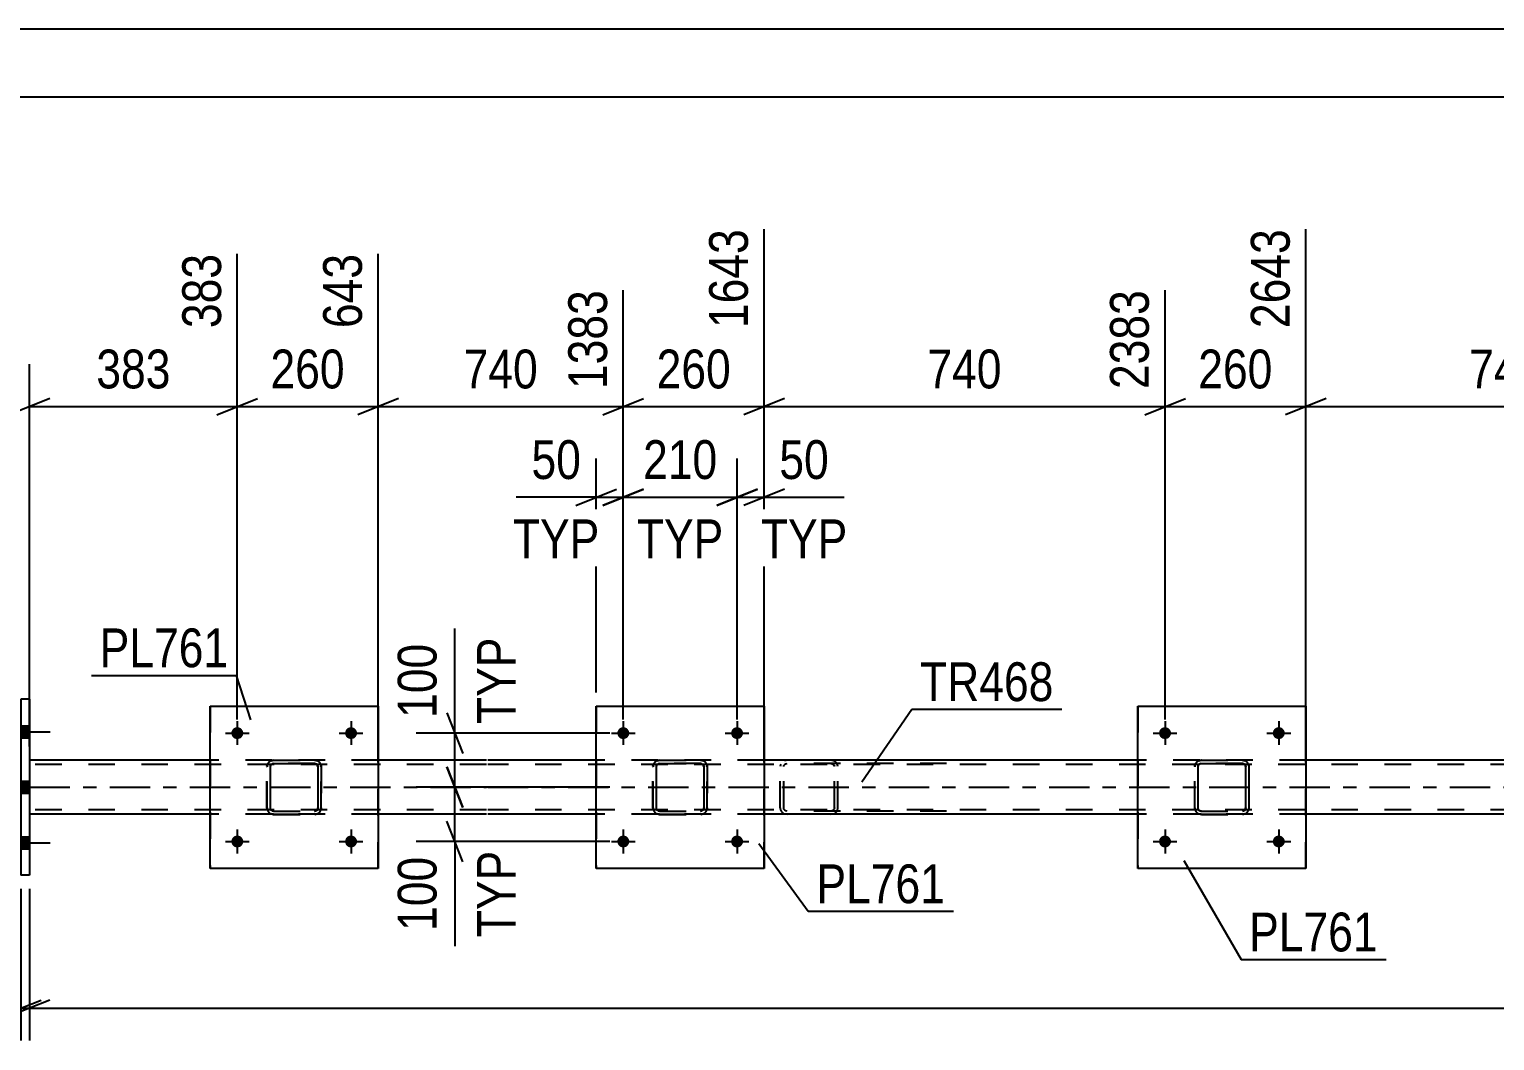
# Model space of a CAD drawing. Header units: millimetres. Extents: x 0 to 841, y 0 to 594.
# Drawn here: x 54.9 to 163.1, y 519.3 to 594 of the extents above; entities that cross this region are included whole.
import ezdxf

# ---------------------------------------------------------------- set-up
doc = ezdxf.new("R2010")
doc.units = ezdxf.units.MM
doc.linetypes.add('DXK_LINE_DOT2', pattern=[3.9198, 1.9599, -1.9599])
doc.linetypes.add('DXK_LINE_DOT3', pattern=[5.9187, 2.979, -0.9799, 0.9799, -0.9799])
doc.styles.add('Arial', font='ARIAL.TTF', dxfattribs={"height": 0.2})
doc.styles.add('Arial Narrow', font='ARIALN.TTF', dxfattribs={"height": 0.2})

# ---------------------------------------------------------------- blocks, each defined once
blk = doc.blocks.new('Unknown-318465150-1115')
at = {"color": 5, "linetype": 'Continuous'}
for p, q in [((841, 594), (0, 594)), ((836, 589), (5, 589))]:
    blk.add_line(p, q, dxfattribs=at)
blk = doc.blocks.new('Part-318465150-6214 - 6029')
at = {"color": 2, "linetype": 'Continuous'}
for p, q in [((136.76, 532.03), (136.76, 544.03)), ((136.76, 544.03), (136.76, 544.03)), ((136.76, 544.03), (149.16, 544.03)), ((149.16, 544.03), (149.16, 532.03)), ((136.76, 532.03), (136.76, 532.03)), ((149.16, 532.03), (136.76, 532.03))]:
    blk.add_line(p, q, dxfattribs=at)
at = {"color": 7, "linetype": 'DXK_LINE_DOT2'}
for p, q in [((136.76, 544.03), (136.76, 532.03)), ((136.76, 544.03), (136.76, 544.03)), ((149.16, 532.03), (149.16, 544.03)), ((136.76, 532.03), (136.76, 532.03))]:
    blk.add_line(p, q, dxfattribs=at)
blk = doc.blocks.new('Part-318465150-6043 - 6029')
at = {"color": 2, "linetype": 'Continuous'}
for p, q in [((54.92, 544.54), (54.28, 544.54)), ((54.28, 544.54), (54.28, 531.54)), ((54.92, 544.54), (54.92, 531.54)), ((54.92, 531.54), (54.28, 531.54))]:
    blk.add_line(p, q, dxfattribs=at)
blk = doc.blocks.new('Part-318465150-6197 - 6029')
at = {"color": 7, "linetype": 'DXK_LINE_DOT2'}
for p, q in [((110.86, 540.04), (110.66, 540)), ((122.63, 540.04), (110.86, 540.04)), ((114.29, 540), (114.09, 540.04)), ((110.37, 539.69), (110.34, 539.56)), ((110.34, 536.52), (110.34, 539.56)), ((110.38, 539.74), (110.37, 539.69)), ((110.6, 539.56), (110.62, 539.65)), ((110.6, 536.52), (110.6, 539.56)), ((110.62, 539.65), (110.68, 539.73)), ((110.68, 539.73), (110.76, 539.78)), ((110.76, 539.78), (110.86, 539.8)), ((122.63, 539.8), (110.86, 539.8)), ((114.09, 539.8), (114.19, 539.78)), ((114.19, 539.78), (114.27, 539.73)), ((114.27, 539.73), (114.33, 539.65)), ((114.33, 539.65), (114.35, 539.56)), ((114.35, 536.52), (114.35, 539.56)), ((114.57, 539.69), (114.56, 539.74)), ((114.6, 539.56), (114.57, 539.69)), ((114.6, 536.52), (114.6, 539.56)), ((110.34, 536.52), (110.35, 536.48)), ((110.35, 536.48), (110.37, 536.38)), ((110.37, 536.38), (110.38, 536.33)), ((110.62, 536.42), (110.6, 536.52)), ((110.68, 536.35), (110.62, 536.42)), ((110.66, 536.07), (110.86, 536.04)), ((110.76, 536.29), (110.68, 536.35)), ((110.86, 536.28), (110.76, 536.29)), ((122.63, 536.28), (110.86, 536.28)), ((122.63, 536.04), (110.86, 536.04)), ((114.19, 536.29), (114.09, 536.28)), ((114.09, 536.04), (114.29, 536.07)), ((114.27, 536.35), (114.19, 536.29)), ((114.33, 536.42), (114.27, 536.35)), ((114.35, 536.52), (114.33, 536.42)), ((114.56, 536.33), (114.57, 536.38)), ((114.57, 536.38), (114.59, 536.48)), ((114.59, 536.48), (114.6, 536.52))]:
    blk.add_line(p, q, dxfattribs=at)
for centre, start, end in [((114.11, 539.53), 24.32, 69.2417), ((110.84, 536.54), 204.32, 249.2417), ((114.11, 536.54), 290.7583, 335.68)]:
    blk.add_arc(centre, 0.496, start, end, dxfattribs=at)
blk = doc.blocks.new('Bolt-318465150-6277 - 6029')
at = {"linetype": 'Continuous'}
for points in [[(69.82, 534.04), (69.83, 534.13), (69.86, 534.21), (69.9, 534.29), (69.96, 534.36), (70.04, 534.42), (70.12, 534.45), (70.21, 534.47), (70.3, 534.47), (70.39, 534.45), (70.48, 534.42), (70.55, 534.36), (70.61, 534.29), (70.66, 534.21), (70.69, 534.13), (70.7, 534.04), (70.69, 533.94), (70.66, 533.86), (70.61, 533.78), (70.55, 533.71), (70.48, 533.65), (70.39, 533.62), (70.3, 533.6), (70.21, 533.6), (70.12, 533.62), (70.04, 533.65), (69.96, 533.71), (69.9, 533.78), (69.86, 533.86), (69.83, 533.94)], [(78.22, 534.04), (78.23, 534.13), (78.26, 534.21), (78.3, 534.29), (78.36, 534.36), (78.44, 534.42), (78.52, 534.45), (78.61, 534.47), (78.7, 534.47), (78.79, 534.45), (78.88, 534.42), (78.95, 534.36), (79.01, 534.29), (79.06, 534.21), (79.09, 534.13), (79.1, 534.04), (79.09, 533.94), (79.06, 533.86), (79.01, 533.78), (78.95, 533.71), (78.88, 533.65), (78.79, 533.62), (78.7, 533.6), (78.61, 533.6), (78.52, 533.62), (78.44, 533.65), (78.36, 533.71), (78.3, 533.78), (78.26, 533.86), (78.23, 533.94)]]:
    blk.add_hatch(color=1, dxfattribs=at).paths.add_polyline_path(points)
at = {"color": 1, "linetype": 'Continuous'}
for p, q in [((70.26, 534.92), (70.26, 533.16)), ((78.66, 534.92), (78.66, 533.16)), ((69.38, 534.04), (71.14, 534.04)), ((77.78, 534.04), (79.54, 534.04))]:
    blk.add_line(p, q, dxfattribs=at)
blk = doc.blocks.new('Part-318465150-6215 - 6029')
at = {"color": 7, "linetype": 'DXK_LINE_DOT2'}
for p, q in [((101.25, 540), (101.43, 540.04)), ((101.44, 540.03), (101.25, 540)), ((101.44, 540.03), (101.43, 540.04)), ((101.43, 540.04), (104.47, 540.04)), ((101.44, 540.03), (104.48, 540.03)), ((104.47, 540.04), (104.48, 540.03)), ((104.47, 540.04), (104.66, 540)), ((104.66, 540), (104.48, 540.03)), ((100.95, 539.56), (100.99, 539.74)), ((100.95, 539.56), (100.96, 539.55)), ((100.95, 536.52), (100.95, 539.56)), ((100.99, 539.74), (100.96, 539.55)), ((100.96, 536.51), (100.96, 539.55)), ((101.21, 539.65), (101.19, 539.56)), ((101.2, 539.55), (101.19, 539.56)), ((101.19, 539.56), (101.19, 536.52)), ((101.2, 539.55), (101.22, 539.65)), ((101.2, 536.51), (101.2, 539.55)), ((101.26, 539.73), (101.21, 539.65)), ((101.22, 539.65), (101.27, 539.72)), ((101.34, 539.78), (101.26, 539.73)), ((101.27, 539.72), (101.35, 539.78)), ((101.43, 539.8), (101.34, 539.78)), ((101.35, 539.78), (101.44, 539.79)), ((101.43, 539.8), (101.44, 539.79)), ((104.47, 539.8), (101.43, 539.8)), ((101.44, 539.79), (104.48, 539.79)), ((104.48, 539.79), (104.47, 539.8)), ((104.56, 539.78), (104.47, 539.8)), ((104.48, 539.79), (104.57, 539.78)), ((104.56, 539.78), (104.57, 539.78)), ((104.64, 539.73), (104.56, 539.78)), ((104.57, 539.78), (104.65, 539.72)), ((104.69, 539.65), (104.64, 539.73)), ((104.65, 539.72), (104.7, 539.65)), ((104.71, 539.56), (104.69, 539.65)), ((104.7, 539.65), (104.72, 539.55)), ((104.72, 539.55), (104.71, 539.56)), ((104.71, 539.56), (104.71, 536.52)), ((104.72, 536.51), (104.72, 539.55)), ((104.92, 539.74), (104.95, 539.56)), ((104.96, 539.55), (104.92, 539.74)), ((104.96, 539.55), (104.95, 539.56)), ((104.95, 539.56), (104.95, 536.52)), ((104.96, 536.51), (104.96, 539.55)), ((100.96, 536.51), (100.95, 536.52)), ((100.99, 536.33), (100.95, 536.52)), ((100.96, 536.51), (100.99, 536.33)), ((101.19, 536.52), (101.2, 536.51)), ((101.19, 536.52), (101.21, 536.42)), ((101.22, 536.42), (101.2, 536.51)), ((101.21, 536.42), (101.26, 536.35)), ((101.27, 536.34), (101.22, 536.42)), ((101.25, 536.07), (101.25, 536.07)), ((101.43, 536.04), (101.25, 536.07)), ((101.25, 536.07), (101.44, 536.03)), ((101.26, 536.35), (101.34, 536.29)), ((101.35, 536.29), (101.27, 536.34)), ((101.34, 536.29), (101.43, 536.28)), ((101.44, 536.27), (101.35, 536.29)), ((101.44, 536.27), (101.43, 536.28)), ((101.43, 536.28), (104.47, 536.28)), ((101.44, 536.03), (101.43, 536.04)), ((101.43, 536.04), (104.47, 536.04)), ((101.44, 536.27), (104.48, 536.27)), ((101.44, 536.03), (104.48, 536.03)), ((104.47, 536.28), (104.56, 536.29)), ((104.47, 536.28), (104.48, 536.27)), ((104.66, 536.07), (104.47, 536.04)), ((104.47, 536.04), (104.48, 536.03)), ((104.57, 536.29), (104.48, 536.27)), ((104.48, 536.03), (104.66, 536.07)), ((104.56, 536.29), (104.64, 536.35)), ((104.65, 536.34), (104.57, 536.29)), ((104.64, 536.35), (104.69, 536.42)), ((104.7, 536.42), (104.65, 536.34)), ((104.69, 536.42), (104.71, 536.52)), ((104.72, 536.51), (104.7, 536.42)), ((104.71, 536.52), (104.72, 536.51)), ((104.95, 536.52), (104.92, 536.33)), ((104.92, 536.33), (104.96, 536.51)), ((104.95, 536.52), (104.96, 536.51))]:
    blk.add_line(p, q, dxfattribs=at)
at = {"color": 7, "linetype": 'DXK_LINE_DOT3'}
blk.add_line((102.96, 538.03), (102.95, 538.04), dxfattribs=at)
at = {"color": 7, "linetype": 'DXK_LINE_DOT2'}
for centre, start, end in [((101.43, 539.56), 112.5, 157.5), ((101.44, 539.55), 112.5, 157.5), ((104.47, 539.56), 22.5, 67.5), ((104.48, 539.55), 22.5, 67.5), ((101.43, 536.52), 202.5, 247.5), ((101.44, 536.51), 202.5, 247.5), ((104.47, 536.52), 292.5, 337.5), ((104.48, 536.51), 292.5, 337.5)]:
    blk.add_arc(centre, 0.48, start, end, dxfattribs=at)
blk = doc.blocks.new('Part-318465150-6209 - 6029')
at = {"color": 7, "linetype": 'DXK_LINE_DOT2'}
for p, q in [((141.25, 540), (141.43, 540.04)), ((141.44, 540.03), (141.25, 540)), ((141.44, 540.03), (141.43, 540.04)), ((141.43, 540.04), (144.47, 540.04)), ((141.44, 540.03), (144.48, 540.03)), ((144.47, 540.04), (144.48, 540.03)), ((144.47, 540.04), (144.66, 540)), ((144.66, 540), (144.48, 540.03)), ((140.95, 539.56), (140.99, 539.74)), ((140.95, 539.56), (140.96, 539.55)), ((140.95, 536.52), (140.95, 539.56)), ((140.99, 539.74), (140.96, 539.55)), ((140.96, 536.51), (140.96, 539.55)), ((141.21, 539.65), (141.19, 539.56)), ((141.2, 539.55), (141.19, 539.56)), ((141.19, 539.56), (141.19, 536.52)), ((141.2, 539.55), (141.21, 539.65)), ((141.2, 536.51), (141.2, 539.55)), ((141.26, 539.73), (141.21, 539.65)), ((141.21, 539.65), (141.27, 539.72)), ((141.34, 539.78), (141.26, 539.73)), ((141.27, 539.72), (141.34, 539.78)), ((141.43, 539.8), (141.34, 539.78)), ((141.34, 539.78), (141.44, 539.79)), ((141.43, 539.8), (141.44, 539.79)), ((144.47, 539.8), (141.43, 539.8)), ((141.44, 539.79), (144.48, 539.79)), ((144.48, 539.79), (144.47, 539.8)), ((144.56, 539.78), (144.47, 539.8)), ((144.48, 539.79), (144.57, 539.78)), ((144.56, 539.78), (144.57, 539.78)), ((144.64, 539.73), (144.56, 539.78)), ((144.57, 539.78), (144.65, 539.72)), ((144.69, 539.65), (144.64, 539.73)), ((144.65, 539.72), (144.7, 539.65)), ((144.71, 539.56), (144.69, 539.65)), ((144.7, 539.65), (144.72, 539.55)), ((144.72, 539.55), (144.71, 539.56)), ((144.71, 539.56), (144.71, 536.52)), ((144.72, 536.51), (144.72, 539.55)), ((144.92, 539.74), (144.95, 539.56)), ((144.96, 539.55), (144.92, 539.74)), ((144.96, 539.55), (144.95, 539.56)), ((144.95, 539.56), (144.95, 536.52)), ((144.96, 536.51), (144.96, 539.55)), ((140.96, 536.51), (140.95, 536.52)), ((140.99, 536.33), (140.95, 536.52)), ((140.96, 536.51), (140.99, 536.33)), ((141.19, 536.52), (141.2, 536.51)), ((141.19, 536.52), (141.21, 536.42)), ((141.21, 536.42), (141.2, 536.51)), ((141.27, 536.34), (141.21, 536.42)), ((141.21, 536.42), (141.26, 536.35)), ((141.25, 536.07), (141.25, 536.07)), ((141.43, 536.04), (141.25, 536.07)), ((141.25, 536.07), (141.44, 536.03)), ((141.26, 536.35), (141.34, 536.29)), ((141.34, 536.29), (141.27, 536.34)), ((141.44, 536.27), (141.34, 536.29)), ((141.34, 536.29), (141.43, 536.28)), ((141.44, 536.27), (141.43, 536.28)), ((141.43, 536.28), (144.47, 536.28)), ((141.44, 536.03), (141.43, 536.04)), ((141.43, 536.04), (144.47, 536.04)), ((141.44, 536.27), (144.48, 536.27)), ((141.44, 536.03), (144.48, 536.03)), ((144.47, 536.28), (144.56, 536.29)), ((144.47, 536.28), (144.48, 536.27)), ((144.66, 536.07), (144.47, 536.04)), ((144.47, 536.04), (144.48, 536.03)), ((144.57, 536.29), (144.48, 536.27)), ((144.48, 536.03), (144.66, 536.07)), ((144.56, 536.29), (144.64, 536.35)), ((144.65, 536.34), (144.57, 536.29)), ((144.64, 536.35), (144.69, 536.42)), ((144.7, 536.42), (144.65, 536.34)), ((144.69, 536.42), (144.71, 536.52)), ((144.72, 536.51), (144.7, 536.42)), ((144.71, 536.52), (144.72, 536.51)), ((144.95, 536.52), (144.92, 536.33)), ((144.92, 536.33), (144.96, 536.51)), ((144.95, 536.52), (144.96, 536.51))]:
    blk.add_line(p, q, dxfattribs=at)
at = {"color": 7, "linetype": 'DXK_LINE_DOT3'}
blk.add_line((142.96, 538.03), (142.95, 538.04), dxfattribs=at)
at = {"color": 7, "linetype": 'DXK_LINE_DOT2'}
for centre, start, end in [((141.43, 539.56), 112.5, 157.5), ((141.44, 539.55), 112.5, 157.5), ((144.47, 539.56), 22.5, 67.5), ((144.48, 539.55), 22.5, 67.5), ((141.43, 536.52), 202.5, 247.5), ((141.44, 536.51), 202.5, 247.5), ((144.47, 536.52), 292.5, 337.5), ((144.48, 536.51), 292.5, 337.5)]:
    blk.add_arc(centre, 0.48, start, end, dxfattribs=at)
blk = doc.blocks.new('Part-318465150-6220 - 6029')
at = {"color": 2, "linetype": 'Continuous'}
for p, q in [((96.76, 532.03), (96.76, 544.03)), ((96.76, 544.03), (96.76, 544.03)), ((96.76, 544.03), (109.16, 544.03)), ((109.16, 544.03), (109.16, 532.03)), ((96.76, 532.03), (96.76, 532.03)), ((109.16, 532.03), (96.76, 532.03))]:
    blk.add_line(p, q, dxfattribs=at)
at = {"color": 7, "linetype": 'DXK_LINE_DOT2'}
for p, q in [((96.76, 544.03), (96.76, 532.03)), ((96.76, 544.03), (96.76, 544.03)), ((109.16, 532.03), (109.16, 544.03)), ((96.76, 532.03), (96.76, 532.03))]:
    blk.add_line(p, q, dxfattribs=at)
blk = doc.blocks.new('Part-318465150-6221 - 6029')
at = {"color": 7, "linetype": 'DXK_LINE_DOT2'}
for p, q in [((72.75, 540), (72.93, 540.04)), ((72.94, 540.03), (72.75, 540)), ((72.94, 540.03), (72.93, 540.04)), ((72.93, 540.04), (75.97, 540.04)), ((72.94, 540.03), (75.98, 540.03)), ((75.97, 540.04), (75.98, 540.03)), ((75.97, 540.04), (76.16, 540)), ((76.16, 540), (75.98, 540.03)), ((72.45, 539.56), (72.49, 539.74)), ((72.45, 539.56), (72.46, 539.55)), ((72.45, 536.52), (72.45, 539.56)), ((72.49, 539.74), (72.46, 539.55)), ((72.46, 536.51), (72.46, 539.55)), ((72.71, 539.65), (72.69, 539.56)), ((72.7, 539.55), (72.69, 539.56)), ((72.69, 539.56), (72.69, 536.52)), ((72.7, 539.55), (72.72, 539.65)), ((72.7, 536.51), (72.7, 539.55)), ((72.76, 539.73), (72.71, 539.65)), ((72.72, 539.65), (72.77, 539.72)), ((72.84, 539.78), (72.76, 539.73)), ((72.77, 539.72), (72.85, 539.78)), ((72.93, 539.8), (72.84, 539.78)), ((72.85, 539.78), (72.94, 539.79)), ((72.93, 539.8), (72.94, 539.79)), ((75.97, 539.8), (72.93, 539.8)), ((72.94, 539.79), (75.98, 539.79)), ((75.98, 539.79), (75.97, 539.8)), ((76.06, 539.78), (75.97, 539.8)), ((75.98, 539.79), (76.07, 539.78)), ((76.06, 539.78), (76.07, 539.78)), ((76.14, 539.73), (76.06, 539.78)), ((76.07, 539.78), (76.15, 539.72)), ((76.19, 539.65), (76.14, 539.73)), ((76.15, 539.72), (76.2, 539.65)), ((76.21, 539.56), (76.19, 539.65)), ((76.2, 539.65), (76.22, 539.55)), ((76.22, 539.55), (76.21, 539.56)), ((76.21, 539.56), (76.21, 536.52)), ((76.22, 536.51), (76.22, 539.55)), ((76.42, 539.74), (76.45, 539.56)), ((76.46, 539.55), (76.42, 539.74)), ((76.46, 539.55), (76.45, 539.56)), ((76.45, 539.56), (76.45, 536.52)), ((76.46, 536.51), (76.46, 539.55)), ((72.46, 536.51), (72.45, 536.52)), ((72.49, 536.33), (72.45, 536.52)), ((72.46, 536.51), (72.49, 536.33)), ((72.69, 536.52), (72.7, 536.51)), ((72.69, 536.52), (72.71, 536.42)), ((72.72, 536.42), (72.7, 536.51)), ((72.71, 536.42), (72.76, 536.35)), ((72.77, 536.34), (72.72, 536.42)), ((72.75, 536.07), (72.75, 536.07)), ((72.93, 536.04), (72.75, 536.07)), ((72.75, 536.07), (72.94, 536.03)), ((72.76, 536.35), (72.84, 536.29)), ((72.85, 536.29), (72.77, 536.34)), ((72.84, 536.29), (72.93, 536.28)), ((72.94, 536.27), (72.85, 536.29)), ((72.94, 536.27), (72.93, 536.28)), ((72.93, 536.28), (75.97, 536.28)), ((72.94, 536.03), (72.93, 536.04)), ((72.93, 536.04), (75.97, 536.04)), ((72.94, 536.27), (75.98, 536.27)), ((72.94, 536.03), (75.98, 536.03)), ((75.97, 536.28), (76.06, 536.29)), ((75.97, 536.28), (75.98, 536.27)), ((76.16, 536.07), (75.97, 536.04)), ((75.97, 536.04), (75.98, 536.03)), ((76.07, 536.29), (75.98, 536.27)), ((75.98, 536.03), (76.16, 536.07)), ((76.06, 536.29), (76.14, 536.35)), ((76.15, 536.34), (76.07, 536.29)), ((76.14, 536.35), (76.19, 536.42)), ((76.2, 536.42), (76.15, 536.34)), ((76.19, 536.42), (76.21, 536.52)), ((76.22, 536.51), (76.2, 536.42)), ((76.21, 536.52), (76.22, 536.51)), ((76.45, 536.52), (76.42, 536.33)), ((76.42, 536.33), (76.46, 536.51)), ((76.45, 536.52), (76.46, 536.51))]:
    blk.add_line(p, q, dxfattribs=at)
at = {"color": 7, "linetype": 'DXK_LINE_DOT3'}
blk.add_line((74.46, 538.03), (74.45, 538.04), dxfattribs=at)
at = {"color": 7, "linetype": 'DXK_LINE_DOT2'}
for centre, start, end in [((72.93, 539.56), 112.5, 157.5), ((72.94, 539.55), 112.5, 157.5), ((75.97, 539.56), 22.5, 67.5), ((75.98, 539.55), 22.5, 67.5), ((72.93, 536.52), 202.5, 247.5), ((72.94, 536.51), 202.5, 247.5), ((75.97, 536.52), 292.5, 337.5), ((75.98, 536.51), 292.5, 337.5)]:
    blk.add_arc(centre, 0.48, start, end, dxfattribs=at)
blk = doc.blocks.new('Part-318465150-6226 - 6029')
at = {"color": 2, "linetype": 'Continuous'}
for p, q in [((68.26, 532.03), (68.26, 544.03)), ((68.26, 544.03), (68.26, 544.03)), ((68.26, 544.03), (80.66, 544.03)), ((80.66, 544.03), (80.66, 532.03)), ((68.26, 532.03), (68.26, 532.03)), ((80.66, 532.03), (68.26, 532.03))]:
    blk.add_line(p, q, dxfattribs=at)
at = {"color": 7, "linetype": 'DXK_LINE_DOT2'}
for p, q in [((68.26, 544.03), (68.26, 532.03)), ((68.26, 544.03), (68.26, 544.03)), ((80.66, 532.03), (80.66, 544.03)), ((68.26, 532.03), (68.26, 532.03))]:
    blk.add_line(p, q, dxfattribs=at)
blk = doc.blocks.new('Part-318465150-6231 - 6029')
at = {"color": 2, "linetype": 'Continuous'}
for p, q in [((68.26, 540.04), (54.92, 540.04)), ((88.66, 540.04), (80.66, 540.04)), ((96.76, 540.04), (88.76, 540.04)), ((136.76, 540.04), (109.16, 540.04)), ((176.76, 540.04), (149.16, 540.04)), ((68.26, 536.04), (54.92, 536.04)), ((88.66, 536.04), (80.66, 536.04)), ((96.76, 536.04), (88.76, 536.04)), ((136.76, 536.04), (109.16, 536.04)), ((176.76, 536.04), (149.16, 536.04))]:
    blk.add_line(p, q, dxfattribs=at)
at = {"color": 7, "linetype": 'DXK_LINE_DOT2'}
for p, q in [((54.92, 540.04), (54.92, 536.04)), ((80.66, 540.04), (68.26, 540.04)), ((109.16, 540.04), (96.76, 540.04)), ((149.16, 540.04), (136.76, 540.04)), ((88.66, 539.72), (54.92, 539.72)), ((764.49, 539.72), (88.76, 539.72)), ((88.66, 536.36), (54.92, 536.36)), ((80.66, 536.04), (68.26, 536.04)), ((764.49, 536.36), (88.76, 536.36)), ((109.16, 536.04), (96.76, 536.04)), ((149.16, 536.04), (136.76, 536.04))]:
    blk.add_line(p, q, dxfattribs=at)
at = {"color": 7, "linetype": 'DXK_LINE_DOT3'}
for p, q in [((54.92, 538.04), (88.66, 538.04)), ((88.76, 538.04), (764.49, 538.04))]:
    blk.add_line(p, q, dxfattribs=at)
blk = doc.blocks.new('Bolt-318465150-6235 - 6029')
at = {"linetype": 'Continuous'}
for points in [[(54.28, 542.58), (54.28, 541.7), (54.92, 541.7), (54.92, 542.58)], [(54.28, 542.58), (54.28, 541.7), (54.92, 541.7), (54.92, 542.58)], [(54.28, 542.58), (54.28, 541.7), (54.92, 541.7), (54.92, 542.58)], [(54.28, 538.48), (54.28, 537.6), (54.92, 537.6), (54.92, 538.48)], [(54.28, 538.48), (54.28, 537.6), (54.92, 537.6), (54.92, 538.48)], [(54.28, 534.38), (54.28, 533.5), (54.92, 533.5), (54.92, 534.38)], [(54.28, 534.38), (54.28, 533.5), (54.92, 533.5), (54.92, 534.38)], [(54.28, 534.38), (54.28, 533.5), (54.92, 533.5), (54.92, 534.38)]]:
    blk.add_hatch(color=1, dxfattribs=at).paths.add_polyline_path(points)
at = {"color": 1, "linetype": 'Continuous'}
for p, q in [((53.12, 542.14), (56.44, 542.14)), ((53.12, 542.14), (56.44, 542.14)), ((53.12, 542.14), (56.44, 542.14)), ((54.28, 542.58), (54.92, 542.58)), ((54.28, 542.58), (54.92, 542.58)), ((54.28, 542.58), (54.92, 542.58)), ((54.28, 541.7), (54.92, 541.7)), ((54.28, 541.7), (54.92, 541.7)), ((54.28, 541.7), (54.92, 541.7)), ((53.12, 538.04), (56.44, 538.04)), ((53.12, 538.04), (56.44, 538.04)), ((54.28, 538.48), (54.92, 538.48)), ((54.28, 538.48), (54.92, 538.48)), ((54.28, 537.6), (54.92, 537.6)), ((54.28, 537.6), (54.92, 537.6)), ((53.12, 533.94), (56.44, 533.94)), ((53.12, 533.94), (56.44, 533.94)), ((53.12, 533.94), (56.44, 533.94)), ((54.28, 534.38), (54.92, 534.38)), ((54.28, 534.38), (54.92, 534.38)), ((54.28, 534.38), (54.92, 534.38)), ((54.28, 533.5), (54.92, 533.5)), ((54.28, 533.5), (54.92, 533.5)), ((54.28, 533.5), (54.92, 533.5))]:
    blk.add_line(p, q, dxfattribs=at)
blk = doc.blocks.new('Bolt-318465150-6273 - 6029')
at = {"linetype": 'Continuous'}
for points in [[(138.32, 534.04), (138.33, 534.13), (138.35, 534.21), (138.4, 534.29), (138.46, 534.36), (138.54, 534.42), (138.62, 534.45), (138.71, 534.47), (138.8, 534.47), (138.89, 534.45), (138.98, 534.42), (139.05, 534.36), (139.11, 534.29), (139.16, 534.21), (139.19, 534.13), (139.2, 534.04), (139.19, 533.94), (139.16, 533.86), (139.11, 533.78), (139.05, 533.71), (138.98, 533.65), (138.89, 533.62), (138.8, 533.6), (138.71, 533.6), (138.62, 533.62), (138.54, 533.65), (138.46, 533.71), (138.4, 533.78), (138.35, 533.86), (138.33, 533.94)], [(146.72, 534.04), (146.73, 534.13), (146.75, 534.21), (146.8, 534.29), (146.86, 534.36), (146.94, 534.42), (147.02, 534.45), (147.11, 534.47), (147.2, 534.47), (147.29, 534.45), (147.38, 534.42), (147.45, 534.36), (147.51, 534.29), (147.56, 534.21), (147.59, 534.13), (147.6, 534.04), (147.59, 533.94), (147.56, 533.86), (147.51, 533.78), (147.45, 533.71), (147.38, 533.65), (147.29, 533.62), (147.2, 533.6), (147.11, 533.6), (147.02, 533.62), (146.94, 533.65), (146.86, 533.71), (146.8, 533.78), (146.75, 533.86), (146.73, 533.94)]]:
    blk.add_hatch(color=1, dxfattribs=at).paths.add_polyline_path(points)
at = {"color": 1, "linetype": 'Continuous'}
for p, q in [((138.76, 534.92), (138.76, 533.16)), ((147.16, 534.92), (147.16, 533.16)), ((137.88, 534.04), (139.64, 534.04)), ((146.28, 534.04), (148.04, 534.04))]:
    blk.add_line(p, q, dxfattribs=at)
blk = doc.blocks.new('Bolt-318465150-6274 - 6029')
at = {"linetype": 'Continuous'}
for points in [[(138.32, 542.04), (138.33, 542.13), (138.35, 542.21), (138.4, 542.29), (138.46, 542.36), (138.54, 542.42), (138.62, 542.45), (138.71, 542.47), (138.8, 542.47), (138.89, 542.45), (138.98, 542.42), (139.05, 542.36), (139.11, 542.29), (139.16, 542.21), (139.19, 542.13), (139.2, 542.04), (139.19, 541.94), (139.16, 541.86), (139.11, 541.78), (139.05, 541.71), (138.98, 541.65), (138.89, 541.62), (138.8, 541.6), (138.71, 541.6), (138.62, 541.62), (138.54, 541.65), (138.46, 541.71), (138.4, 541.78), (138.35, 541.86), (138.33, 541.94)], [(146.72, 542.04), (146.73, 542.13), (146.75, 542.21), (146.8, 542.29), (146.86, 542.36), (146.94, 542.42), (147.02, 542.45), (147.11, 542.47), (147.2, 542.47), (147.29, 542.45), (147.38, 542.42), (147.45, 542.36), (147.51, 542.29), (147.56, 542.21), (147.59, 542.13), (147.6, 542.04), (147.59, 541.94), (147.56, 541.86), (147.51, 541.78), (147.45, 541.71), (147.38, 541.65), (147.29, 541.62), (147.2, 541.6), (147.11, 541.6), (147.02, 541.62), (146.94, 541.65), (146.86, 541.71), (146.8, 541.78), (146.75, 541.86), (146.73, 541.94)]]:
    blk.add_hatch(color=1, dxfattribs=at).paths.add_polyline_path(points)
at = {"color": 1, "linetype": 'Continuous'}
for p, q in [((138.76, 542.92), (138.76, 541.16)), ((147.16, 542.92), (147.16, 541.16)), ((137.88, 542.04), (139.64, 542.04)), ((146.28, 542.04), (148.04, 542.04))]:
    blk.add_line(p, q, dxfattribs=at)
blk = doc.blocks.new('Bolt-318465150-6275 - 6029')
at = {"linetype": 'Continuous'}
for points in [[(98.32, 534.04), (98.33, 534.13), (98.36, 534.21), (98.4, 534.29), (98.46, 534.36), (98.54, 534.42), (98.62, 534.45), (98.71, 534.47), (98.8, 534.47), (98.89, 534.45), (98.98, 534.42), (99.05, 534.36), (99.11, 534.29), (99.16, 534.21), (99.19, 534.13), (99.2, 534.04), (99.19, 533.94), (99.16, 533.86), (99.11, 533.78), (99.05, 533.71), (98.98, 533.65), (98.89, 533.62), (98.8, 533.6), (98.71, 533.6), (98.62, 533.62), (98.54, 533.65), (98.46, 533.71), (98.4, 533.78), (98.36, 533.86), (98.33, 533.94)], [(106.72, 534.04), (106.73, 534.13), (106.76, 534.21), (106.8, 534.29), (106.86, 534.36), (106.94, 534.42), (107.02, 534.45), (107.11, 534.47), (107.2, 534.47), (107.29, 534.45), (107.38, 534.42), (107.45, 534.36), (107.51, 534.29), (107.56, 534.21), (107.59, 534.13), (107.6, 534.04), (107.59, 533.94), (107.56, 533.86), (107.51, 533.78), (107.45, 533.71), (107.38, 533.65), (107.29, 533.62), (107.2, 533.6), (107.11, 533.6), (107.02, 533.62), (106.94, 533.65), (106.86, 533.71), (106.8, 533.78), (106.76, 533.86), (106.73, 533.94)]]:
    blk.add_hatch(color=1, dxfattribs=at).paths.add_polyline_path(points)
at = {"color": 1, "linetype": 'Continuous'}
for p, q in [((98.76, 534.92), (98.76, 533.16)), ((107.16, 534.92), (107.16, 533.16)), ((97.88, 534.04), (99.64, 534.04)), ((106.28, 534.04), (108.04, 534.04))]:
    blk.add_line(p, q, dxfattribs=at)
blk = doc.blocks.new('Bolt-318465150-6276 - 6029')
at = {"linetype": 'Continuous'}
for points in [[(98.32, 542.04), (98.33, 542.13), (98.36, 542.21), (98.4, 542.29), (98.46, 542.36), (98.54, 542.42), (98.62, 542.45), (98.71, 542.47), (98.8, 542.47), (98.89, 542.45), (98.98, 542.42), (99.05, 542.36), (99.11, 542.29), (99.16, 542.21), (99.19, 542.13), (99.2, 542.04), (99.19, 541.94), (99.16, 541.86), (99.11, 541.78), (99.05, 541.71), (98.98, 541.65), (98.89, 541.62), (98.8, 541.6), (98.71, 541.6), (98.62, 541.62), (98.54, 541.65), (98.46, 541.71), (98.4, 541.78), (98.36, 541.86), (98.33, 541.94)], [(106.72, 542.04), (106.73, 542.13), (106.76, 542.21), (106.8, 542.29), (106.86, 542.36), (106.94, 542.42), (107.02, 542.45), (107.11, 542.47), (107.2, 542.47), (107.29, 542.45), (107.38, 542.42), (107.45, 542.36), (107.51, 542.29), (107.56, 542.21), (107.59, 542.13), (107.6, 542.04), (107.59, 541.94), (107.56, 541.86), (107.51, 541.78), (107.45, 541.71), (107.38, 541.65), (107.29, 541.62), (107.2, 541.6), (107.11, 541.6), (107.02, 541.62), (106.94, 541.65), (106.86, 541.71), (106.8, 541.78), (106.76, 541.86), (106.73, 541.94)]]:
    blk.add_hatch(color=1, dxfattribs=at).paths.add_polyline_path(points)
at = {"color": 1, "linetype": 'Continuous'}
for p, q in [((98.76, 542.92), (98.76, 541.16)), ((107.16, 542.92), (107.16, 541.16)), ((97.88, 542.04), (99.64, 542.04)), ((106.28, 542.04), (108.04, 542.04))]:
    blk.add_line(p, q, dxfattribs=at)
blk = doc.blocks.new('Bolt-318465150-6278 - 6029')
at = {"linetype": 'Continuous'}
for points in [[(69.82, 542.04), (69.83, 542.13), (69.86, 542.21), (69.9, 542.29), (69.96, 542.36), (70.04, 542.42), (70.12, 542.45), (70.21, 542.47), (70.3, 542.47), (70.39, 542.45), (70.48, 542.42), (70.55, 542.36), (70.61, 542.29), (70.66, 542.21), (70.69, 542.13), (70.7, 542.04), (70.69, 541.94), (70.66, 541.86), (70.61, 541.78), (70.55, 541.71), (70.48, 541.65), (70.39, 541.62), (70.3, 541.6), (70.21, 541.6), (70.12, 541.62), (70.04, 541.65), (69.96, 541.71), (69.9, 541.78), (69.86, 541.86), (69.83, 541.94)], [(78.22, 542.04), (78.23, 542.13), (78.26, 542.21), (78.3, 542.29), (78.36, 542.36), (78.44, 542.42), (78.52, 542.45), (78.61, 542.47), (78.7, 542.47), (78.79, 542.45), (78.88, 542.42), (78.95, 542.36), (79.01, 542.29), (79.06, 542.21), (79.09, 542.13), (79.1, 542.04), (79.09, 541.94), (79.06, 541.86), (79.01, 541.78), (78.95, 541.71), (78.88, 541.65), (78.79, 541.62), (78.7, 541.6), (78.61, 541.6), (78.52, 541.62), (78.44, 541.65), (78.36, 541.71), (78.3, 541.78), (78.26, 541.86), (78.23, 541.94)]]:
    blk.add_hatch(color=1, dxfattribs=at).paths.add_polyline_path(points)
at = {"color": 1, "linetype": 'Continuous'}
for p, q in [((70.26, 542.92), (70.26, 541.16)), ((78.66, 542.92), (78.66, 541.16)), ((69.38, 542.04), (71.14, 542.04)), ((77.78, 542.04), (79.54, 542.04))]:
    blk.add_line(p, q, dxfattribs=at)
blk = doc.blocks.new('StraightDimension-318465150-12875 - 6029')
at = {"color": 7, "linetype": 'Continuous'}
for p, q in [((70.26, 543.04), (70.26, 577.42)), ((54.92, 541.04), (54.92, 569.27)), ((56.42, 566.74), (53.42, 565.54)), ((54.92, 566.14), (70.26, 566.14)), ((68.76, 565.54), (71.76, 566.74))]:
    blk.add_line(p, q, dxfattribs=at)
at = {"color": 0}
blk.add_wipeout([(65.93, 566.89), (65.93, 571.09), (59.25, 571.09), (59.25, 566.89)], dxfattribs=at)
at = {"color": 3, "style": 'Arial Narrow'}
blk.add_text('383', height=2.863, dxfattribs=at).set_placement((59.85, 567.49))
at = {"color": 0, "linetype": 'Continuous'}
for points in [[(69.66, 578.02), (65.46, 578.02), (65.46, 571.34), (69.66, 571.34)], [(54.32, 569.87), (50.12, 569.87), (50.12, 566.84), (54.32, 566.84)]]:
    blk.add_wipeout(points, dxfattribs=at)
at = {"color": 3, "linetype": 'Continuous', "style": 'Arial Narrow'}
for s, height, p in [('383', 2.863, (69.06, 571.94)), ('0', 2.86, (53.72, 567.44))]:
    blk.add_text(s, height=height, rotation=90.0002, dxfattribs=at).set_placement(p)
blk = doc.blocks.new('StraightDimension-318465150-12871 - 6029')
at = {"color": 7, "linetype": 'Continuous'}
for p, q in [((109.16, 541.04), (109.16, 579.25)), ((138.76, 543.04), (138.76, 574.75)), ((110.66, 566.74), (107.66, 565.54)), ((109.16, 566.14), (138.76, 566.14)), ((137.26, 565.54), (140.26, 566.74))]:
    blk.add_line(p, q, dxfattribs=at)
at = {"color": 0}
blk.add_wipeout([(127.3, 566.89), (127.3, 571.09), (120.61, 571.09), (120.61, 566.89)], dxfattribs=at)
at = {"color": 3, "style": 'Arial Narrow'}
blk.add_text('740', height=2.863, dxfattribs=at).set_placement((121.21, 567.49))
at = {"color": 0, "linetype": 'Continuous'}
blk.add_wipeout([(138.16, 575.35), (133.96, 575.35), (133.96, 566.84), (138.16, 566.84)], dxfattribs=at)
at = {"color": 3, "linetype": 'Continuous', "style": 'Arial Narrow'}
blk.add_text('2383', height=2.863, rotation=90.0002, dxfattribs=at).set_placement((137.56, 567.44))
blk = doc.blocks.new('StraightDimension-318465150-6317 - 6029')
at = {"color": 7, "linetype": 'Continuous'}
for p, q in [((54.28, 530.54), (54.28, 519.33)), ((54.92, 530.54), (54.92, 519.33)), ((54.28, 521.73), (47.58, 521.73)), ((54.28, 521.73), (47.58, 521.73)), ((52.78, 521.13), (55.78, 522.33)), ((56.42, 522.33), (53.42, 521.13)), ((54.28, 521.73), (54.92, 521.73))]:
    blk.add_line(p, q, dxfattribs=at)
at = {"color": 0}
blk.add_wipeout([(53.76, 522.48), (53.76, 526.68), (48.11, 526.68), (48.11, 522.48)], dxfattribs=at)
at = {"color": 3, "style": 'Arial'}
blk.add_text('16', height=2.865, dxfattribs=at).set_placement((48.71, 523.08))
blk = doc.blocks.new('StraightDimension-318465150-6327 - 6029')
at = {"color": 7, "linetype": 'Continuous'}
for p, q in [((54.92, 530.54), (54.92, 519.33)), ((56.42, 522.33), (53.42, 521.13)), ((54.92, 521.73), (764.49, 521.73))]:
    blk.add_line(p, q, dxfattribs=at)
blk = doc.blocks.new('StraightDimension-318465150-12869 - 6029')
at = {"color": 7, "linetype": 'Continuous'}
for p, q in [((149.16, 541.04), (149.16, 579.25)), ((178.76, 543.04), (178.76, 574.75)), ((150.66, 566.74), (147.66, 565.54)), ((149.16, 566.14), (178.76, 566.14)), ((177.26, 565.54), (180.26, 566.74))]:
    blk.add_line(p, q, dxfattribs=at)
at = {"color": 0}
blk.add_wipeout([(167.3, 566.89), (167.3, 571.09), (160.61, 571.09), (160.61, 566.89)], dxfattribs=at)
at = {"color": 3, "style": 'Arial Narrow'}
blk.add_text('740', height=2.863, dxfattribs=at).set_placement((161.21, 567.49))
at = {"color": 0, "linetype": 'Continuous'}
blk.add_wipeout([(178.16, 575.35), (173.96, 575.35), (173.96, 566.84), (178.16, 566.84)], dxfattribs=at)
at = {"color": 3, "linetype": 'Continuous', "style": 'Arial Narrow'}
blk.add_text('3383', height=2.863, rotation=90.0002, dxfattribs=at).set_placement((177.56, 567.44))
blk = doc.blocks.new('StraightDimension-318465150-12870 - 6029')
at = {"color": 7, "linetype": 'Continuous'}
for p, q in [((149.16, 541.04), (149.16, 579.25)), ((138.76, 543.04), (138.76, 574.75)), ((137.26, 565.54), (140.26, 566.74)), ((138.76, 566.14), (149.16, 566.14)), ((150.66, 566.74), (147.66, 565.54))]:
    blk.add_line(p, q, dxfattribs=at)
at = {"color": 0}
blk.add_wipeout([(147.3, 566.89), (147.3, 571.09), (140.61, 571.09), (140.61, 566.89)], dxfattribs=at)
at = {"color": 3, "style": 'Arial Narrow'}
blk.add_text('260', height=2.863, dxfattribs=at).set_placement((141.21, 567.49))
at = {"color": 0, "linetype": 'Continuous'}
blk.add_wipeout([(148.56, 579.85), (144.36, 579.85), (144.36, 571.34), (148.56, 571.34)], dxfattribs=at)
at = {"color": 3, "linetype": 'Continuous', "style": 'Arial Narrow'}
blk.add_text('2643', height=2.863, rotation=90.0002, dxfattribs=at).set_placement((147.96, 571.94))
blk = doc.blocks.new('StraightDimension-318465150-12872 - 6029')
at = {"color": 7, "linetype": 'Continuous'}
for p, q in [((109.16, 541.04), (109.16, 579.25)), ((98.76, 543.04), (98.76, 574.75)), ((97.26, 565.54), (100.26, 566.74)), ((98.76, 566.14), (109.16, 566.14)), ((110.66, 566.74), (107.66, 565.54))]:
    blk.add_line(p, q, dxfattribs=at)
at = {"color": 0}
blk.add_wipeout([(107.3, 566.89), (107.3, 571.09), (100.62, 571.09), (100.62, 566.89)], dxfattribs=at)
at = {"color": 3, "style": 'Arial Narrow'}
blk.add_text('260', height=2.863, dxfattribs=at).set_placement((101.22, 567.49))
at = {"color": 0, "linetype": 'Continuous'}
blk.add_wipeout([(108.56, 579.85), (104.36, 579.85), (104.36, 571.34), (108.56, 571.34)], dxfattribs=at)
at = {"color": 3, "linetype": 'Continuous', "style": 'Arial Narrow'}
blk.add_text('1643', height=2.863, rotation=90.0002, dxfattribs=at).set_placement((107.96, 571.94))
blk = doc.blocks.new('StraightDimension-318465150-12873 - 6029')
at = {"color": 7, "linetype": 'Continuous'}
for p, q in [((80.66, 541.04), (80.66, 577.42)), ((98.76, 543.04), (98.76, 574.75)), ((82.16, 566.74), (79.16, 565.54)), ((80.66, 566.14), (98.76, 566.14)), ((97.26, 565.54), (100.26, 566.74))]:
    blk.add_line(p, q, dxfattribs=at)
at = {"color": 0}
blk.add_wipeout([(93.05, 566.89), (93.05, 571.09), (86.37, 571.09), (86.37, 566.89)], dxfattribs=at)
at = {"color": 3, "style": 'Arial Narrow'}
blk.add_text('740', height=2.863, dxfattribs=at).set_placement((86.97, 567.49))
at = {"color": 0, "linetype": 'Continuous'}
blk.add_wipeout([(98.16, 575.35), (93.96, 575.35), (93.96, 566.84), (98.16, 566.84)], dxfattribs=at)
at = {"color": 3, "linetype": 'Continuous', "style": 'Arial Narrow'}
blk.add_text('1383', height=2.863, rotation=90.0002, dxfattribs=at).set_placement((97.56, 567.44))
blk = doc.blocks.new('StraightDimension-318465150-12874 - 6029')
at = {"color": 7, "linetype": 'Continuous'}
for p, q in [((70.26, 543.04), (70.26, 577.42)), ((80.66, 541.04), (80.66, 577.42)), ((68.76, 565.54), (71.76, 566.74)), ((70.26, 566.14), (80.66, 566.14)), ((82.16, 566.74), (79.16, 565.54))]:
    blk.add_line(p, q, dxfattribs=at)
at = {"color": 0}
blk.add_wipeout([(78.8, 566.89), (78.8, 571.09), (72.11, 571.09), (72.11, 566.89)], dxfattribs=at)
at = {"color": 3, "style": 'Arial Narrow'}
blk.add_text('260', height=2.863, dxfattribs=at).set_placement((72.71, 567.49))
at = {"color": 0, "linetype": 'Continuous'}
blk.add_wipeout([(80.06, 578.02), (75.86, 578.02), (75.86, 571.34), (80.06, 571.34)], dxfattribs=at)
at = {"color": 3, "linetype": 'Continuous', "style": 'Arial Narrow'}
blk.add_text('643', height=2.863, rotation=90.0002, dxfattribs=at).set_placement((79.46, 571.94))
blk = doc.blocks.new('StraightDimension-318465150-13541 - 6029')
at = {"color": 7, "linetype": 'Continuous'}
for p, q in [((107.16, 543.04), (107.16, 562.3)), ((109.16, 545.03), (109.16, 562.3)), ((105.66, 558.85), (108.66, 560.05)), ((107.16, 559.45), (109.16, 559.45)), ((110.66, 560.05), (107.66, 558.85)), ((109.16, 559.45), (115.06, 559.45)), ((109.16, 559.45), (115.06, 559.45))]:
    blk.add_line(p, q, dxfattribs=at)
at = {"color": 0}
blk.add_wipeout([(114.54, 560.2), (114.54, 564.4), (109.68, 564.4), (109.68, 560.2)], dxfattribs=at)
at = {"color": 0, "linetype": 'Continuous'}
blk.add_wipeout([(115.91, 554.35), (115.91, 558.55), (108.32, 558.55), (108.32, 554.35)], dxfattribs=at)
at = {"color": 3, "style": 'Arial Narrow'}
blk.add_text('50', height=2.863, dxfattribs=at).set_placement((110.28, 560.8))
at = {"color": 3, "linetype": 'Continuous', "style": 'Arial Narrow'}
blk.add_text('TYP', height=2.863, dxfattribs=at).set_placement((108.92, 554.95))
blk = doc.blocks.new('StraightDimension-318465150-13542 - 6029')
at = {"color": 7, "linetype": 'Continuous'}
for p, q in [((98.76, 543.04), (98.76, 562.3)), ((107.16, 543.04), (107.16, 562.3)), ((97.26, 558.85), (100.26, 560.05)), ((98.76, 559.45), (107.16, 559.45)), ((108.66, 560.05), (105.66, 558.85))]:
    blk.add_line(p, q, dxfattribs=at)
at = {"color": 0}
blk.add_wipeout([(106.3, 560.2), (106.3, 564.4), (99.62, 564.4), (99.62, 560.2)], dxfattribs=at)
at = {"color": 0, "linetype": 'Continuous'}
blk.add_wipeout([(106.75, 554.35), (106.75, 558.55), (99.16, 558.55), (99.16, 554.35)], dxfattribs=at)
at = {"color": 3, "style": 'Arial Narrow'}
blk.add_text('210', height=2.863, dxfattribs=at).set_placement((100.22, 560.8))
at = {"color": 3, "linetype": 'Continuous', "style": 'Arial Narrow'}
blk.add_text('TYP', height=2.863, dxfattribs=at).set_placement((99.76, 554.95))
blk = doc.blocks.new('StraightDimension-318465150-13543 - 6029')
at = {"color": 7, "linetype": 'Continuous'}
for p, q in [((96.76, 545.03), (96.76, 562.3)), ((98.76, 543.04), (98.76, 562.3)), ((96.76, 559.45), (90.85, 559.45)), ((96.76, 559.45), (90.85, 559.45)), ((95.26, 558.85), (98.26, 560.05)), ((96.76, 559.45), (98.76, 559.45)), ((100.26, 560.05), (97.26, 558.85))]:
    blk.add_line(p, q, dxfattribs=at)
at = {"color": 0}
blk.add_wipeout([(96.23, 560.2), (96.23, 564.4), (91.38, 564.4), (91.38, 560.2)], dxfattribs=at)
at = {"color": 0, "linetype": 'Continuous'}
blk.add_wipeout([(97.6, 554.35), (97.6, 558.55), (90.01, 558.55), (90.01, 554.35)], dxfattribs=at)
at = {"color": 3, "style": 'Arial Narrow'}
blk.add_text('50', height=2.863, dxfattribs=at).set_placement((91.98, 560.8))
at = {"color": 3, "linetype": 'Continuous', "style": 'Arial Narrow'}
blk.add_text('TYP', height=2.863, dxfattribs=at).set_placement((90.61, 554.95))
blk = doc.blocks.new('StraightDimension-318465150-13570 - 6029')
at = {"color": 7, "linetype": 'Continuous'}
for p, q in [((86.32, 542.04), (86.32, 549.77)), ((86.32, 542.04), (86.32, 549.77)), ((85.72, 543.54), (86.92, 540.54)), ((97.76, 542.04), (83.47, 542.04)), ((86.32, 538.04), (86.32, 542.04)), ((86.92, 536.54), (85.72, 539.54)), ((97.76, 538.04), (83.47, 538.04))]:
    blk.add_line(p, q, dxfattribs=at)
at = {"color": 0, "linetype": 'Continuous'}
blk.add_wipeout([(91.42, 549.7), (87.22, 549.7), (87.22, 542.11), (91.42, 542.11)], dxfattribs=at)
at = {"color": 0}
blk.add_wipeout([(85.57, 549.24), (81.37, 549.24), (81.37, 542.56), (85.57, 542.56)], dxfattribs=at)
at = {"color": 3, "linetype": 'Continuous', "style": 'Arial Narrow'}
blk.add_text('TYP', height=2.863, rotation=90.0002, dxfattribs=at).set_placement((90.82, 542.71))
at = {"color": 3, "style": 'Arial Narrow'}
blk.add_text('100', height=2.863, rotation=90.0002, dxfattribs=at).set_placement((84.97, 543.16))
blk = doc.blocks.new('StraightDimension-318465150-13571 - 6029')
at = {"color": 7, "linetype": 'Continuous'}
for p, q in [((85.72, 539.54), (86.92, 536.54)), ((97.76, 538.04), (83.47, 538.04)), ((86.32, 534.04), (86.32, 538.04)), ((86.92, 532.54), (85.72, 535.54)), ((97.76, 534.04), (83.47, 534.04)), ((86.32, 534.04), (86.32, 526.3)), ((86.32, 534.04), (86.32, 526.3))]:
    blk.add_line(p, q, dxfattribs=at)
at = {"color": 0}
blk.add_wipeout([(85.57, 533.51), (81.37, 533.51), (81.37, 526.83), (85.57, 526.83)], dxfattribs=at)
at = {"color": 0, "linetype": 'Continuous'}
blk.add_wipeout([(91.42, 533.96), (87.22, 533.96), (87.22, 526.37), (91.42, 526.37)], dxfattribs=at)
at = {"color": 3, "style": 'Arial Narrow'}
blk.add_text('100', height=2.863, rotation=90.0002, dxfattribs=at).set_placement((84.97, 527.43))
at = {"color": 3, "linetype": 'Continuous', "style": 'Arial Narrow'}
blk.add_text('TYP', height=2.863, rotation=90.0002, dxfattribs=at).set_placement((90.82, 526.97))
blk = doc.blocks.new('Mark-318465150-6210 - 6029')
at = {"color": 30, "linetype": 'Continuous'}
for p, q in [((140.15, 532.64), (144.37, 525.32)), ((144.37, 525.32), (155.08, 525.32))]:
    blk.add_line(p, q, dxfattribs=at)
at = {"color": 0}
blk.add_wipeout([(154.48, 525.92), (154.48, 528.92), (144.97, 528.92), (144.97, 525.92)], dxfattribs=at)
blk.add_wipeout([(154.48, 525.92), (154.48, 528.92), (144.97, 528.92), (144.97, 525.92)], dxfattribs=at)
at = {"color": 3, "style": 'Arial Narrow'}
blk.add_text('PL761', height=2.863, dxfattribs=at).set_placement((144.97, 525.92))
blk = doc.blocks.new('Mark-318465150-6216 - 6029')
at = {"color": 30, "linetype": 'Continuous'}
for p, q in [((108.76, 533.89), (112.42, 528.88)), ((112.42, 528.88), (123.13, 528.88))]:
    blk.add_line(p, q, dxfattribs=at)
at = {"color": 0}
blk.add_wipeout([(122.53, 529.48), (122.53, 532.48), (113.02, 532.48), (113.02, 529.48)], dxfattribs=at)
blk.add_wipeout([(122.53, 529.48), (122.53, 532.48), (113.02, 532.48), (113.02, 529.48)], dxfattribs=at)
at = {"color": 3, "style": 'Arial Narrow'}
blk.add_text('PL761', height=2.863, dxfattribs=at).set_placement((113.02, 529.48))
blk = doc.blocks.new('Mark-318465150-6222 - 6029')
at = {"color": 30, "linetype": 'Continuous'}
for p in [(59.5, 546.3), (71.25, 543.02)]:
    blk.add_line(p, (70.21, 546.3), dxfattribs=at)
at = {"color": 0}
blk.add_wipeout([(69.61, 546.9), (69.61, 549.9), (60.1, 549.9), (60.1, 546.9)], dxfattribs=at)
blk.add_wipeout([(69.61, 546.9), (69.61, 549.9), (60.1, 549.9), (60.1, 546.9)], dxfattribs=at)
at = {"color": 3, "style": 'Arial Narrow'}
blk.add_text('PL761', height=2.863, dxfattribs=at).set_placement((60.1, 546.9))
blk = doc.blocks.new('Mark-318465150-6227 - 6029')
at = {"color": 30, "linetype": 'Continuous'}
for p, q in [((116.37, 538.44), (120.07, 543.8)), ((120.07, 543.8), (131.13, 543.8))]:
    blk.add_line(p, q, dxfattribs=at)
at = {"color": 0}
blk.add_wipeout([(130.53, 544.4), (130.53, 547.4), (120.67, 547.4), (120.67, 544.4)], dxfattribs=at)
blk.add_wipeout([(130.53, 544.4), (130.53, 547.4), (120.67, 547.4), (120.67, 544.4)], dxfattribs=at)
at = {"color": 3, "style": 'Arial Narrow'}
blk.add_text('TR468', height=2.863, dxfattribs=at).set_placement((120.67, 544.4))

msp = doc.modelspace()

# ---------------------------------------------------------------- block references
for name in ['Unknown-318465150-1115', 'Part-318465150-6043 - 6029', 'Part-318465150-6226 - 6029', 'Part-318465150-6220 - 6029', 'Part-318465150-6214 - 6029', 'Bolt-318465150-6235 - 6029', 'Bolt-318465150-6278 - 6029', 'Bolt-318465150-6276 - 6029', 'Bolt-318465150-6274 - 6029', 'Part-318465150-6231 - 6029', 'Part-318465150-6221 - 6029', 'Part-318465150-6215 - 6029', 'Part-318465150-6197 - 6029', 'Part-318465150-6209 - 6029', 'Bolt-318465150-6277 - 6029', 'Bolt-318465150-6275 - 6029', 'Bolt-318465150-6273 - 6029']:
    msp.add_blockref(name, (0, 0))

# ---------------------------------------------------------------- next in the draw order: block references
for name in ['StraightDimension-318465150-12871 - 6029', 'StraightDimension-318465150-12869 - 6029', 'StraightDimension-318465150-12875 - 6029', 'StraightDimension-318465150-6317 - 6029']:
    msp.add_blockref(name, (0, 0))

# ---------------------------------------------------------------- next in the draw order: block references
for name in ['StraightDimension-318465150-12872 - 6029', 'StraightDimension-318465150-12870 - 6029', 'StraightDimension-318465150-6327 - 6029']:
    msp.add_blockref(name, (0, 0))

# ---------------------------------------------------------------- next in the draw order: block references
for name in ['StraightDimension-318465150-12873 - 6029', 'StraightDimension-318465150-13541 - 6029', 'Mark-318465150-6216 - 6029', 'Mark-318465150-6210 - 6029']:
    msp.add_blockref(name, (0, 0))

# ---------------------------------------------------------------- next in the draw order: block references
for name in ['StraightDimension-318465150-12874 - 6029', 'StraightDimension-318465150-13542 - 6029', 'Mark-318465150-6227 - 6029']:
    msp.add_blockref(name, (0, 0))

# ---------------------------------------------------------------- next in the draw order: block references
for name in ['StraightDimension-318465150-13543 - 6029', 'Mark-318465150-6222 - 6029']:
    msp.add_blockref(name, (0, 0))

# ---------------------------------------------------------------- next in the draw order: block references
msp.add_blockref('StraightDimension-318465150-13570 - 6029', (0, 0))

# ---------------------------------------------------------------- next in the draw order: block references
msp.add_blockref('StraightDimension-318465150-13571 - 6029', (0, 0))

doc.saveas('drawing.dxf')
